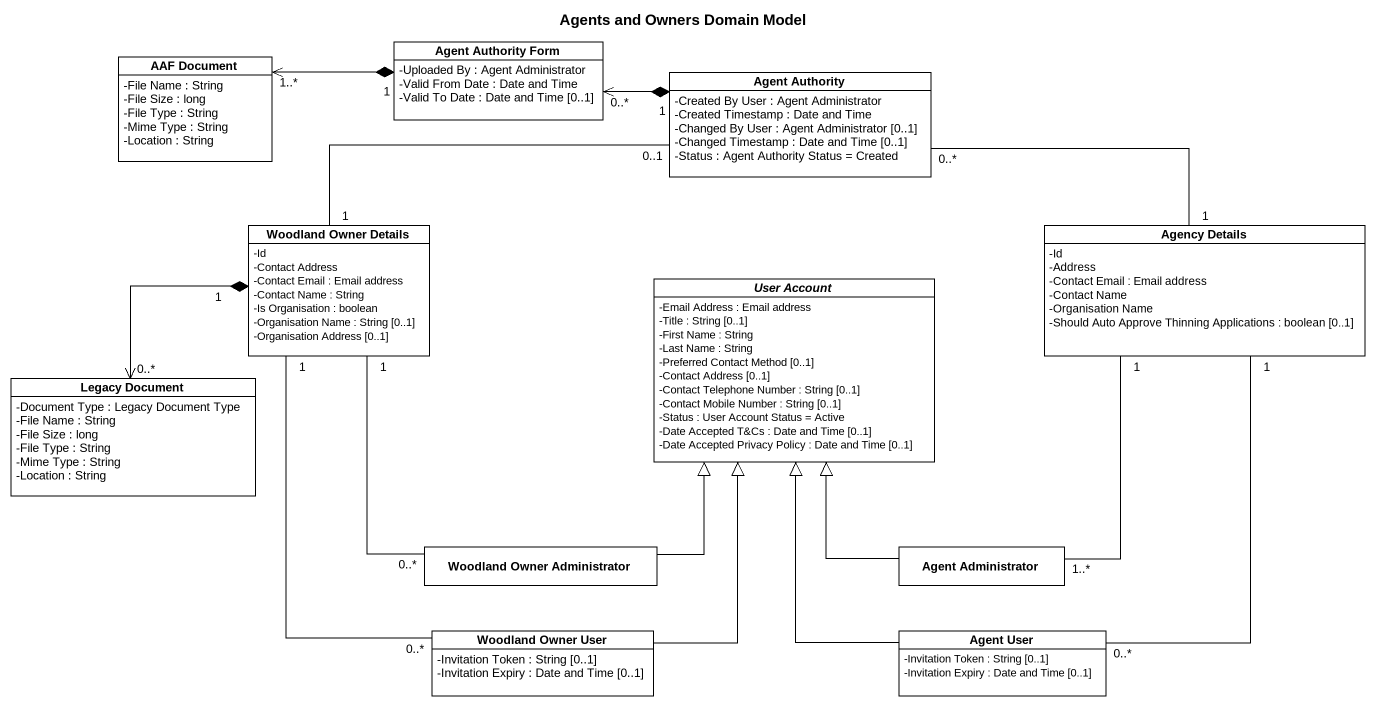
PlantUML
@startuml
title Agents and Owners Domain Model
hide circle
hide empty members
skinparam classAttributeIconSize 0
class "AAF Document" as AAF_Document {
  -File Name : String
  -File Size : long
  -File Type : String
  -Mime Type : String
  -Location : String
}
class "Agent Authority Form" as Agent_Authority_Form {
  -Uploaded By : Agent Administrator
  -Valid From Date : Date and Time
  -Valid To Date : Date and Time [0..1]
}
class "Agent Authority" as Agent_Authority {
  -Created By User : Agent Administrator
  -Created Timestamp : Date and Time
  -Changed By User : Agent Administrator [0..1]
  -Changed Timestamp : Date and Time [0..1]
  -Status : Agent Authority Status = Created
}
class "Woodland Owner Details" as Woodland_Owner_Details {
  -Id
  -Contact Address
  -Contact Email : Email address
  -Contact Name : String
  -Is Organisation : boolean
  -Organisation Name : String [0..1]
  -Organisation Address [0..1]
}
class "Agency Details" as Agency_Details {
  -Id
  -Address
  -Contact Email : Email address
  -Contact Name
  -Organisation Name
  -Should Auto Approve Thinning Applications : boolean [0..1]
}
abstract class "User Account" as User_Account {
  -Email Address : Email address
  -Title : String [0..1]
  -First Name : String
  -Last Name : String
  -Preferred Contact Method [0..1]
  -Contact Address [0..1]
  -Contact Telephone Number : String [0..1]
  -Contact Mobile Number : String [0..1]
  -Status : User Account Status = Active
  -Date Accepted T&Cs : Date and Time [0..1]
  -Date Accepted Privacy Policy : Date and Time [0..1]
}
class "Legacy Document" as Legacy_Document {
  -Document Type : Legacy Document Type
  -File Name : String
  -File Size : long
  -File Type : String
  -Mime Type : String
  -Location : String
}
class "Woodland Owner Administrator" as Woodland_Owner_Administrator
class "Agent Administrator" as Agent_Administrator
class "Woodland Owner User" as Woodland_Owner_User {
  -Invitation Token : String [0..1]
  -Invitation Expiry : Date and Time [0..1]
}
class "Agent User" as Agent_User {
  -Invitation Token : String [0..1]
  -Invitation Expiry : Date and Time [0..1]
}
Agent_Authority_Form "1" *-left-> "1..*" AAF_Document
Agent_Authority "1" *-left-> "0..*" Agent_Authority_Form
Agent_Authority "0..1" -left- "1" Woodland_Owner_Details
Woodland_Owner_Details "1" *--> "0..*" Legacy_Document
Agency_Details "1" -left- "0..*" Agent_Authority
Woodland_Owner_Administrator "0..*" -up- "1" Woodland_Owner_Details
Woodland_Owner_Administrator -up-|> User_Account
Agent_Administrator "1..*" -up- "1" Agency_Details
Agent_Administrator -up-|> User_Account
Woodland_Owner_User "0..*" -up- "1" Woodland_Owner_Details
Woodland_Owner_User -up-|> User_Account
Agent_User "0..*" -up- "1" Agency_Details
Agent_User -up-|> User_Account
@enduml
